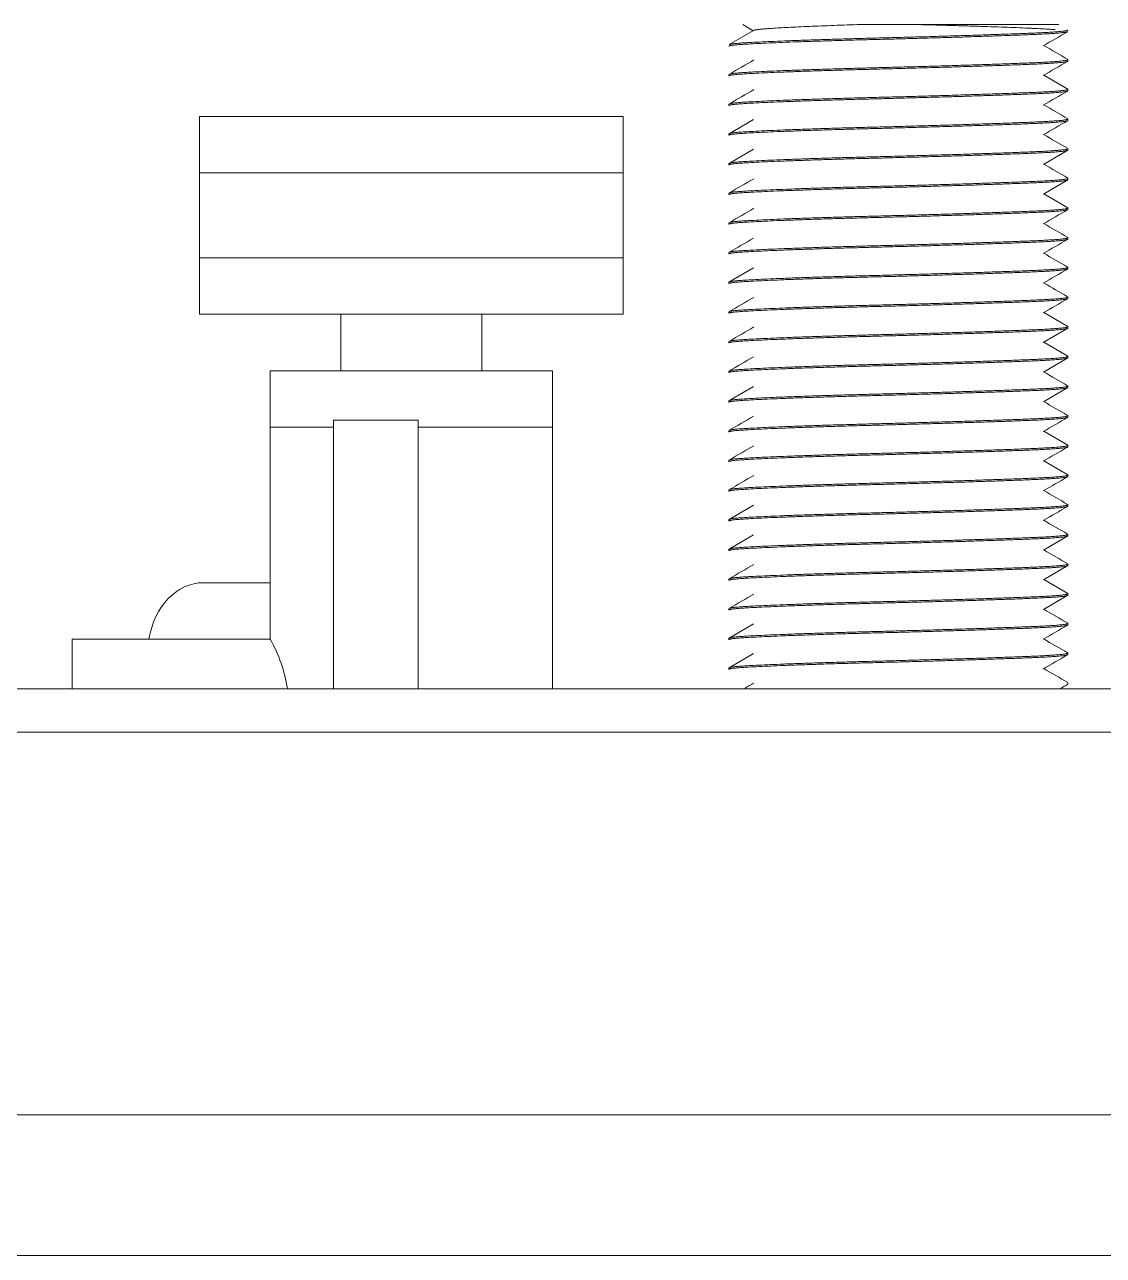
# Model space of a CAD drawing. Header units: millimetres. Extents: x 113490 to 142599, y -20467 to 115.
# Drawn here: x 125977.33 to 126015.51, y -6159.73 to -6116.18 of the extents above; entities that cross this region are included whole.
import ezdxf

# ---------------------------------------------------------------- set-up
doc = ezdxf.new("R2010")
doc.units = ezdxf.units.MM
doc.layers.add('DV1_0', color=7, linetype='Continuous')

msp = doc.modelspace()

# ---------------------------------------------------------------- linework, layer by layer
at = {"layer": 'DV1_0', "color": 7, "linetype": 'Continuous', "lineweight": 15}
for p, q in [((126003.132, -6116.386), (126002.265, -6116.888)), ((126002.749, -6116.181), (126003.118, -6116.394)), ((126013.935, -6116.18), (126006.798, -6116.18)), ((126014.26, -6117.471), (126014.26, -6117.421)), ((126002.26, -6117.946), (126002.26, -6117.996)), ((126014.258, -6118.465), (126013.402, -6117.97)), ((126014.26, -6118.521), (126014.26, -6118.471)), ((126002.26, -6118.996), (126002.26, -6119.046)), ((125998.518, -6119.428), (125983.518, -6119.428)), ((125983.518, -6119.428), (125983.518, -6124.428)), ((125998.518, -6124.428), (125998.518, -6119.428)), ((126003.13, -6119.538), (126002.263, -6120.039)), ((126014.26, -6119.571), (126014.26, -6119.521)), ((126002.26, -6120.046), (126002.26, -6120.096)), ((126003.131, -6120.587), (126002.263, -6121.089)), ((126013.391, -6121.126), (126014.258, -6120.624)), ((126014.26, -6120.621), (126014.26, -6120.571)), ((126002.26, -6121.096), (126002.26, -6121.146)), ((125998.518, -6121.428), (125983.518, -6121.428)), ((125983.518, -6121.428), (125983.518, -6126.428)), ((125998.518, -6126.428), (125998.518, -6121.428)), ((126013.392, -6122.175), (126014.259, -6121.673)), ((126014.26, -6121.671), (126014.26, -6121.621)), ((126002.26, -6122.146), (126002.26, -6122.196)), ((126014.258, -6122.665), (126013.401, -6122.169)), ((126014.26, -6122.721), (126014.26, -6122.671)), ((126002.26, -6123.196), (126002.26, -6123.246)), ((126014.26, -6123.771), (126014.26, -6123.721)), ((126002.26, -6124.246), (126002.26, -6124.296)), ((125998.518, -6124.428), (125983.518, -6124.428)), ((126003.13, -6124.788), (126002.262, -6125.29)), ((126014.26, -6124.821), (126014.26, -6124.771)), ((126002.26, -6125.296), (126002.26, -6125.346)), ((126014.26, -6125.871), (126014.26, -6125.821)), ((125998.518, -6126.428), (125983.518, -6126.428)), ((125988.518, -6126.428), (125988.518, -6128.428)), ((125988.518, -6126.428), (125988.518, -6128.428)), ((125993.518, -6128.428), (125993.518, -6126.428)), ((125993.518, -6128.428), (125993.518, -6126.428)), ((126002.26, -6126.346), (126002.26, -6126.396)), ((126014.258, -6126.864), (126013.402, -6126.37)), ((126013.388, -6127.428), (126014.256, -6126.926)), ((126014.26, -6126.921), (126014.26, -6126.871)), ((126002.26, -6127.396), (126002.26, -6127.446)), ((126014.257, -6127.913), (126013.403, -6127.419)), ((126013.391, -6128.475), (126014.259, -6127.974)), ((126014.26, -6127.971), (126014.26, -6127.921)), ((125996.018, -6128.428), (125986.018, -6128.428)), ((125986.018, -6128.428), (125986.018, -6137.928)), ((125996.018, -6139.68), (125996.018, -6128.428)), ((126002.26, -6128.446), (126002.26, -6128.496)), ((126003.129, -6128.989), (126002.262, -6129.49)), ((126013.391, -6129.525), (126014.258, -6129.024)), ((126014.26, -6129.021), (126014.26, -6128.971)), ((126002.26, -6129.496), (126002.26, -6129.546)), ((126014.26, -6130.071), (126014.26, -6130.021)), ((125988.26, -6130.428), (125986.018, -6130.428)), ((125986.018, -6130.428), (125986.018, -6137.948)), ((125988.26, -6139.68), (125988.26, -6130.18)), ((125988.26, -6130.18), (125991.26, -6130.18)), ((125991.26, -6130.18), (125991.26, -6139.68)), ((125996.018, -6130.428), (125991.26, -6130.428)), ((125996.018, -6139.68), (125996.018, -6130.428)), ((126002.26, -6130.546), (126002.26, -6130.596)), ((126014.256, -6131.063), (126013.403, -6130.57)), ((126014.26, -6131.121), (126014.26, -6131.071)), ((126002.26, -6131.596), (126002.26, -6131.646)), ((126014.258, -6132.114), (126013.402, -6131.619)), ((126014.26, -6132.171), (126014.26, -6132.121)), ((126002.26, -6132.646), (126002.26, -6132.696)), ((126003.129, -6133.188), (126002.263, -6133.69)), ((126014.26, -6133.221), (126014.26, -6133.171)), ((126002.26, -6133.696), (126002.26, -6133.746)), ((126003.132, -6134.236), (126002.265, -6134.738)), ((126013.389, -6134.777), (126014.257, -6134.275)), ((126014.26, -6134.271), (126014.26, -6134.221)), ((126002.26, -6134.746), (126002.26, -6134.796)), ((126014.26, -6135.321), (126014.26, -6135.271)), ((126013.392, -6135.825), (126014.259, -6135.323)), ((125986.018, -6135.928), (125983.664, -6135.928)), ((126002.26, -6135.796), (126002.26, -6135.846)), ((126014.258, -6136.315), (126013.401, -6135.819)), ((126013.391, -6136.876), (126014.258, -6136.375)), ((126014.26, -6136.371), (126014.26, -6136.321)), ((126002.26, -6136.846), (126002.26, -6136.896)), ((126003.13, -6137.388), (126002.263, -6137.889)), ((126014.26, -6137.421), (126014.26, -6137.371)), ((126002.26, -6137.896), (126002.26, -6137.946)), ((125979.018, -6137.928), (125979.018, -6139.68)), ((125986.018, -6137.928), (125979.018, -6137.928)), ((126003.131, -6138.437), (126002.263, -6138.939)), ((126014.26, -6138.471), (126014.26, -6138.421)), ((126002.26, -6138.946), (126002.26, -6138.996)), ((126014.26, -6139.521), (126014.26, -6139.471)), ((126038.243, -6139.68), (125939.261, -6139.68))]:
    msp.add_line(p, q, dxfattribs=at)
at = {"layer": 'DV1_0', "color": 7, "linetype": 'Continuous', "lineweight": 20}
for p, q in [((126039.57, -6141.218), (125939.261, -6141.218)), ((125975.641, -6154.758), (127090.881, -6154.758)), ((125975.641, -6159.733), (127090.881, -6159.733))]:
    msp.add_line(p, q, dxfattribs=at)
at = {"layer": 'DV1_0', "color": 7, "linetype": 'Continuous', "lineweight": 15}
msp.add_arc((125981.677, -6140.428), 5.009, 8.614, 29.9416, dxfattribs=at)
msp.add_ellipse((125983.664, -6138.428), major_axis=(0, -2.5), ratio=0.790252, start_param=3.141593, end_param=4.511031, dxfattribs=at)
for points, weights, knots in [([(126002.26, -6116.944), (126002.26, -6116.91), (126002.718, -6116.88), (126004.045, -6116.792), (126007.48, -6116.705), (126010.914, -6116.617), (126013.022, -6116.53), (126014.133, -6116.483), (126014.248, -6116.43)], [0.937005684544, 0.949367490769, 1, 0.866025403784, 1, 0.866025403784, 1, 0.924617813952, 0.934064754229], [0.98010034, 0.98010034, 0.98010034, 0.98181818, 0.98181818, 0.98636364, 0.98636364, 0.99090909, 0.99090909, 0.99346664, 0.99346664, 0.99346664]), ([(126002.267, -6116.886), (126002.316, -6116.856), (126002.718, -6116.83), (126004.045, -6116.742), (126007.48, -6116.655), (126010.914, -6116.567), (126013.022, -6116.48), (126014.354, -6116.424), (126014.254, -6116.361)], [0.940409653472, 0.955272571626, 1, 0.866025403784, 1, 0.866025403784, 1, 0.910927340067, 0.940294130174], [0.98211746, 0.98211746, 0.98211746, 0.98359662, 0.98359662, 0.98802723, 0.98802723, 0.99245785, 0.99245785, 0.99540353, 0.99540353, 0.99540353]), ([(126003.133, -6116.386), (126003.178, -6116.356), (126003.518, -6116.33), (126004.454, -6116.257), (126006.798, -6116.18)], [0.940735776671, 0.955757985195, 1, 0.886847543423, 0.964828014894], [0.994728127, 0.994728127, 0.994728127, 0.996209998, 0.996209998, 1, 1, 1]), ([(126002.278, -6117.931), (126002.351, -6117.904), (126002.718, -6117.88), (126004.045, -6117.792), (126007.48, -6117.705), (126010.914, -6117.617), (126013.022, -6117.53), (126014.318, -6117.476), (126014.258, -6117.414)], [0.943109560128, 0.95901964813, 1, 0.866025403784, 1, 0.866025403784, 1, 0.91315126906, 0.938901527465], [0.95565768, 0.95565768, 0.95565768, 0.95701293, 0.95701293, 0.96144354, 0.96144354, 0.96587416, 0.96587416, 0.96874629, 0.96874629, 0.96874629]), ([(126002.26, -6117.994), (126002.26, -6117.96), (126002.718, -6117.93), (126004.045, -6117.842), (126007.48, -6117.755), (126010.914, -6117.667), (126013.022, -6117.58), (126014.261, -6117.528), (126014.26, -6117.469)], [0.937005684544, 0.949367490769, 1, 0.866025403784, 1, 0.866025403784, 1, 0.916657913015, 0.937005684544], [0.95282761, 0.95282761, 0.95282761, 0.95454545, 0.95454545, 0.95909091, 0.95909091, 0.96363636, 0.96363636, 0.96646397, 0.96646397, 0.96646397]), ([(126002.26, -6119.044), (126002.26, -6119.01), (126002.718, -6118.98), (126004.045, -6118.892), (126007.48, -6118.805), (126010.914, -6118.717), (126013.022, -6118.63), (126014.261, -6118.578), (126014.26, -6118.519)], [0.937005684544, 0.949367490769, 1, 0.866025403784, 1, 0.866025403784, 1, 0.916657913015, 0.937005684544], [0.92555488, 0.92555488, 0.92555488, 0.92727273, 0.92727273, 0.93181818, 0.93181818, 0.93636364, 0.93636364, 0.93919124, 0.93919124, 0.93919124]), ([(126002.277, -6118.981), (126002.349, -6118.954), (126002.718, -6118.93), (126004.045, -6118.842), (126007.48, -6118.755), (126010.914, -6118.667), (126013.022, -6118.58), (126014.37, -6118.524), (126014.252, -6118.46)], [0.942920757725, 0.958775347131, 1, 0.866025403784, 1, 0.866025403784, 1, 0.909947002662, 0.940954901324], [0.92906591, 0.92906591, 0.92906591, 0.93042923, 0.93042923, 0.93485985, 0.93485985, 0.93929046, 0.93929046, 0.94226857, 0.94226857, 0.94226857]), ([(126002.26, -6120.094), (126002.26, -6120.06), (126002.718, -6120.03), (126004.045, -6119.942), (126007.48, -6119.855), (126010.914, -6119.767), (126013.022, -6119.68), (126014.261, -6119.628), (126014.26, -6119.569)], [0.937005684544, 0.949367490769, 1, 0.866025403784, 1, 0.866025403784, 1, 0.916657913015, 0.937005684544], [0.89828215, 0.89828215, 0.89828215, 0.9, 0.9, 0.90454545, 0.90454545, 0.90909091, 0.90909091, 0.91191852, 0.91191852, 0.91191852]), ([(126002.265, -6120.038), (126002.306, -6120.007), (126002.718, -6119.98), (126004.045, -6119.892), (126007.48, -6119.805), (126010.914, -6119.717), (126013.022, -6119.63), (126014.418, -6119.572), (126014.243, -6119.506)], [0.939713309122, 0.954198913777, 1, 0.866025403784, 1, 0.866025403784, 1, 0.907072492652, 0.943057807076], [0.90233087, 0.90233087, 0.90233087, 0.90384554, 0.90384554, 0.90827616, 0.90827616, 0.91270677, 0.91270677, 0.91577994, 0.91577994, 0.91577994]), ([(126002.26, -6121.144), (126002.26, -6121.11), (126002.718, -6121.08), (126004.045, -6120.992), (126007.48, -6120.905), (126010.914, -6120.817), (126013.022, -6120.73), (126014.261, -6120.678), (126014.26, -6120.619)], [0.937005684544, 0.949367490769, 1, 0.866025403784, 1, 0.866025403784, 1, 0.916657913015, 0.937005684544], [0.87100943, 0.87100943, 0.87100943, 0.87272727, 0.87272727, 0.87727273, 0.87727273, 0.88181818, 0.88181818, 0.88464579, 0.88464579, 0.88464579]), ([(126002.265, -6121.087), (126002.308, -6121.057), (126002.718, -6121.03), (126004.045, -6120.942), (126007.48, -6120.855), (126010.914, -6120.767), (126013.022, -6120.68), (126014.376, -6120.623), (126014.251, -6120.56)], [0.939846462589, 0.954408382882, 1, 0.866025403784, 1, 0.866025403784, 1, 0.909587042622, 0.941204725272], [0.87575411, 0.87575411, 0.87575411, 0.87726185, 0.87726185, 0.88169246, 0.88169246, 0.88612308, 0.88612308, 0.88911309, 0.88911309, 0.88911309]), ([(126002.26, -6122.194), (126002.26, -6122.16), (126002.718, -6122.13), (126004.045, -6122.042), (126007.48, -6121.955), (126010.914, -6121.867), (126013.022, -6121.78), (126014.261, -6121.728), (126014.26, -6121.669)], [0.937005684544, 0.949367490769, 1, 0.866025403784, 1, 0.866025403784, 1, 0.916657913015, 0.937005684544], [0.8437367, 0.8437367, 0.8437367, 0.84545455, 0.84545455, 0.85, 0.85, 0.85454545, 0.85454545, 0.85737306, 0.85737306, 0.85737306]), ([(126002.275, -6122.132), (126002.344, -6122.104), (126002.718, -6122.08), (126004.045, -6121.992), (126007.48, -6121.905), (126010.914, -6121.817), (126013.022, -6121.73), (126014.317, -6121.676), (126014.258, -6121.615)], [0.942523596791, 0.958253723104, 1, 0.866025403784, 1, 0.866025403784, 1, 0.913211915691, 0.938865619464], [0.84929758, 0.84929758, 0.84929758, 0.85067816, 0.85067816, 0.85510877, 0.85510877, 0.85953939, 0.85953939, 0.86240952, 0.86240952, 0.86240952]), ([(126002.279, -6123.181), (126002.355, -6123.154), (126002.718, -6123.13), (126004.045, -6123.042), (126007.48, -6122.955), (126010.914, -6122.867), (126013.022, -6122.78), (126014.353, -6122.724), (126014.254, -6122.662)], [0.943411927292, 0.959406186163, 1, 0.866025403784, 1, 0.866025403784, 1, 0.911003390223, 0.940244069836], [0.822752, 0.822752, 0.822752, 0.82409446, 0.82409446, 0.82852508, 0.82852508, 0.83295569, 0.83295569, 0.83589886, 0.83589886, 0.83589886]), ([(126002.26, -6123.244), (126002.26, -6123.21), (126002.718, -6123.18), (126004.045, -6123.092), (126007.48, -6123.005), (126010.914, -6122.917), (126013.022, -6122.83), (126014.261, -6122.778), (126014.26, -6122.719)], [0.937005684544, 0.949367490769, 1, 0.866025403784, 1, 0.866025403784, 1, 0.916657913015, 0.937005684544], [0.81646397, 0.81646397, 0.81646397, 0.81818182, 0.81818182, 0.82272727, 0.82272727, 0.82727273, 0.82727273, 0.83010034, 0.83010034, 0.83010034]), ([(126002.26, -6124.294), (126002.26, -6124.26), (126002.718, -6124.23), (126004.045, -6124.142), (126007.48, -6124.055), (126010.914, -6123.967), (126013.022, -6123.88), (126014.261, -6123.828), (126014.26, -6123.769)], [0.937005684544, 0.949367490769, 1, 0.866025403784, 1, 0.866025403784, 1, 0.916657913015, 0.937005684544], [0.78919124, 0.78919124, 0.78919124, 0.79090909, 0.79090909, 0.79545455, 0.79545455, 0.8, 0.8, 0.80282761, 0.80282761, 0.80282761]), ([(126002.267, -6124.236), (126002.316, -6124.206), (126002.718, -6124.18), (126004.045, -6124.092), (126007.48, -6124.005), (126010.914, -6123.917), (126013.022, -6123.83), (126014.412, -6123.772), (126014.244, -6123.707)], [0.940379779749, 0.955227576202, 1, 0.866025403784, 1, 0.866025403784, 1, 0.907404373793, 0.942802415562], [0.79603012, 0.79603012, 0.79603012, 0.79751077, 0.79751077, 0.80194139, 0.80194139, 0.806372, 0.806372, 0.80943419, 0.80943419, 0.80943419]), ([(126002.26, -6125.344), (126002.26, -6125.31), (126002.718, -6125.28), (126004.045, -6125.192), (126007.48, -6125.105), (126010.914, -6125.017), (126013.022, -6124.93), (126014.261, -6124.878), (126014.26, -6124.819)], [0.937005684544, 0.949367490769, 1, 0.866025403784, 1, 0.866025403784, 1, 0.916657913015, 0.937005684544], [0.76191852, 0.76191852, 0.76191852, 0.76363636, 0.76363636, 0.76818182, 0.76818182, 0.77272727, 0.77272727, 0.77555488, 0.77555488, 0.77555488]), ([(126002.264, -6125.288), (126002.302, -6125.257), (126002.718, -6125.23), (126004.045, -6125.142), (126007.48, -6125.055), (126010.914, -6124.967), (126013.022, -6124.88), (126014.396, -6124.823), (126014.247, -6124.758)], [0.93946088209, 0.953796016575, 1, 0.866025403784, 1, 0.866025403784, 1, 0.908359497092, 0.942085772819], [0.76939909, 0.76939909, 0.76939909, 0.77092708, 0.77092708, 0.77535769, 0.77535769, 0.77978831, 0.77978831, 0.78281891, 0.78281891, 0.78281891]), ([(126002.26, -6126.394), (126002.26, -6126.36), (126002.718, -6126.33), (126004.045, -6126.242), (126007.48, -6126.155), (126010.914, -6126.067), (126013.022, -6125.98), (126014.261, -6125.928), (126014.26, -6125.869)], [0.937005684544, 0.949367490769, 1, 0.866025403784, 1, 0.866025403784, 1, 0.916657913015, 0.937005684544], [0.73464579, 0.73464579, 0.73464579, 0.73636364, 0.73636364, 0.74090909, 0.74090909, 0.74545455, 0.74545455, 0.74828215, 0.74828215, 0.74828215]), ([(126002.272, -6126.333), (126002.335, -6126.305), (126002.718, -6126.28), (126004.045, -6126.192), (126007.48, -6126.105), (126010.914, -6126.017), (126013.022, -6125.93), (126014.323, -6125.876), (126014.258, -6125.814)], [0.941813228179, 0.957292806461, 1, 0.866025403784, 1, 0.866025403784, 1, 0.912855027697, 0.939078506014], [0.74293104, 0.74293104, 0.74293104, 0.74434339, 0.74434339, 0.748774, 0.748774, 0.75320462, 0.75320462, 0.75608655, 0.75608655, 0.75608655]), ([(126002.26, -6127.444), (126002.26, -6127.41), (126002.718, -6127.38), (126004.045, -6127.292), (126007.48, -6127.205), (126010.914, -6127.117), (126013.022, -6127.03), (126014.261, -6126.978), (126014.26, -6126.919)], [0.937005684544, 0.949367490769, 1, 0.866025403784, 1, 0.866025403784, 1, 0.916657913015, 0.937005684544], [0.70737306, 0.70737306, 0.70737306, 0.70909091, 0.70909091, 0.71363636, 0.71363636, 0.71818182, 0.71818182, 0.72100943, 0.72100943, 0.72100943]), ([(126002.28, -6127.38), (126002.357, -6127.353), (126002.718, -6127.33), (126004.045, -6127.242), (126007.48, -6127.155), (126010.914, -6127.067), (126013.022, -6126.98), (126014.337, -6126.925), (126014.256, -6126.863)], [0.943596258038, 0.959639076609, 1, 0.866025403784, 1, 0.866025403784, 1, 0.911962578916, 0.939627503352], [0.71642494, 0.71642494, 0.71642494, 0.71775969, 0.71775969, 0.72219031, 0.72219031, 0.72662093, 0.72662093, 0.72953237, 0.72953237, 0.72953237]), ([(126002.26, -6128.494), (126002.26, -6128.46), (126002.718, -6128.43), (126004.045, -6128.342), (126007.48, -6128.255), (126010.914, -6128.167), (126013.022, -6128.08), (126014.261, -6128.028), (126014.26, -6127.969)], [0.937005684544, 0.949367490769, 1, 0.866025403784, 1, 0.866025403784, 1, 0.916657913015, 0.937005684544], [0.68010034, 0.68010034, 0.68010034, 0.68181818, 0.68181818, 0.68636364, 0.68636364, 0.69090909, 0.69090909, 0.6937367, 0.6937367, 0.6937367]), ([(126002.27, -6128.435), (126002.328, -6128.405), (126002.718, -6128.38), (126004.045, -6128.292), (126007.48, -6128.205), (126010.914, -6128.117), (126013.022, -6128.03), (126014.401, -6127.972), (126014.246, -6127.908)], [0.941224818249, 0.956467072199, 1, 0.866025403784, 1, 0.866025403784, 1, 0.908057190003, 0.942309652079], [0.68973634, 0.68973634, 0.68973634, 0.691176, 0.691176, 0.69560662, 0.69560662, 0.70003723, 0.70003723, 0.70307783, 0.70307783, 0.70307783]), ([(126002.26, -6129.544), (126002.26, -6129.51), (126002.718, -6129.48), (126004.045, -6129.392), (126007.48, -6129.305), (126010.914, -6129.217), (126013.022, -6129.13), (126014.261, -6129.078), (126014.26, -6129.019)], [0.937005684544, 0.949367490769, 1, 0.866025403784, 1, 0.866025403784, 1, 0.916657913015, 0.937005684544], [0.65282761, 0.65282761, 0.65282761, 0.65454545, 0.65454545, 0.65909091, 0.65909091, 0.66363636, 0.66363636, 0.66646397, 0.66646397, 0.66646397]), ([(126002.264, -6129.489), (126002.3, -6129.457), (126002.718, -6129.43), (126004.045, -6129.342), (126007.48, -6129.255), (126010.914, -6129.167), (126013.022, -6129.08), (126014.41, -6129.022), (126014.244, -6128.957)], [0.939291130934, 0.953520627137, 1, 0.866025403784, 1, 0.866025403784, 1, 0.907529299377, 0.942707133853], [0.66305521, 0.66305521, 0.66305521, 0.66459231, 0.66459231, 0.66902293, 0.66902293, 0.67345354, 0.67345354, 0.6765116, 0.6765116, 0.6765116]), ([(126002.26, -6130.594), (126002.26, -6130.56), (126002.718, -6130.53), (126004.045, -6130.442), (126007.48, -6130.355), (126010.914, -6130.267), (126013.022, -6130.18), (126014.261, -6130.128), (126014.26, -6130.069)], [0.937005684544, 0.949367490769, 1, 0.866025403784, 1, 0.866025403784, 1, 0.916657913015, 0.937005684544], [0.62555488, 0.62555488, 0.62555488, 0.62727273, 0.62727273, 0.63181818, 0.63181818, 0.63636364, 0.63636364, 0.63919124, 0.63919124, 0.63919124]), ([(126002.269, -6130.535), (126002.325, -6130.505), (126002.718, -6130.48), (126004.045, -6130.392), (126007.48, -6130.305), (126010.914, -6130.217), (126013.022, -6130.13), (126014.336, -6130.075), (126014.256, -6130.013)], [0.941071399518, 0.956246952046, 1, 0.866025403784, 1, 0.866025403784, 1, 0.912036569576, 0.939581083352], [0.63656168, 0.63656168, 0.63656168, 0.63800862, 0.63800862, 0.64243923, 0.64243923, 0.64686985, 0.64686985, 0.64977885, 0.64977885, 0.64977885]), ([(126002.26, -6131.644), (126002.26, -6131.61), (126002.718, -6131.58), (126004.045, -6131.492), (126007.48, -6131.405), (126010.914, -6131.317), (126013.022, -6131.23), (126014.261, -6131.178), (126014.26, -6131.119)], [0.937005684544, 0.949367490769, 1, 0.866025403784, 1, 0.866025403784, 1, 0.916657913015, 0.937005684544], [0.59828215, 0.59828215, 0.59828215, 0.6, 0.6, 0.60454545, 0.60454545, 0.60909091, 0.60909091, 0.61191852, 0.61191852, 0.61191852]), ([(126002.28, -6131.58), (126002.356, -6131.553), (126002.718, -6131.53), (126004.045, -6131.442), (126007.48, -6131.355), (126010.914, -6131.267), (126013.022, -6131.18), (126014.325, -6131.126), (126014.257, -6131.064)], [0.943477815595, 0.959489667189, 1, 0.866025403784, 1, 0.866025403784, 1, 0.91271238853, 0.939164655087], [0.61008523, 0.61008523, 0.61008523, 0.61142492, 0.61142492, 0.61585554, 0.61585554, 0.62028616, 0.62028616, 0.62317281, 0.62317281, 0.62317281]), ([(126002.26, -6132.694), (126002.26, -6132.66), (126002.718, -6132.63), (126004.045, -6132.542), (126007.48, -6132.455), (126010.914, -6132.367), (126013.022, -6132.28), (126014.261, -6132.228), (126014.26, -6132.169)], [0.937005684544, 0.949367490769, 1, 0.866025403784, 1, 0.866025403784, 1, 0.916657913015, 0.937005684544], [0.57100943, 0.57100943, 0.57100943, 0.57272727, 0.57272727, 0.57727273, 0.57727273, 0.58181818, 0.58181818, 0.58464579, 0.58464579, 0.58464579]), ([(126002.274, -6132.633), (126002.34, -6132.605), (126002.718, -6132.58), (126004.045, -6132.492), (126007.48, -6132.405), (126010.914, -6132.317), (126013.022, -6132.23), (126014.387, -6132.173), (126014.249, -6132.109)], [0.942179632222, 0.957793095246, 1, 0.866025403784, 1, 0.866025403784, 1, 0.908952300797, 0.941654682047], [0.58344543, 0.58344543, 0.58344543, 0.58484123, 0.58484123, 0.58927185, 0.58927185, 0.59370246, 0.59370246, 0.59671346, 0.59671346, 0.59671346]), ([(126002.26, -6133.744), (126002.26, -6133.71), (126002.718, -6133.68), (126004.045, -6133.592), (126007.48, -6133.505), (126010.914, -6133.417), (126013.022, -6133.33), (126014.261, -6133.278), (126014.26, -6133.219)], [0.937005684544, 0.949367490769, 1, 0.866025403784, 1, 0.866025403784, 1, 0.916657913015, 0.937005684544], [0.5437367, 0.5437367, 0.5437367, 0.54545455, 0.54545455, 0.55, 0.55, 0.55454545, 0.55454545, 0.55737306, 0.55737306, 0.55737306]), ([(126002.264, -6133.688), (126002.301, -6133.657), (126002.718, -6133.63), (126004.045, -6133.542), (126007.48, -6133.455), (126010.914, -6133.367), (126013.022, -6133.28), (126014.417, -6133.222), (126014.243, -6133.156)], [0.939390346916, 0.953682032033, 1, 0.866025403784, 1, 0.866025403784, 1, 0.907104578681, 0.943032972411], [0.55672578, 0.55672578, 0.55672578, 0.55825754, 0.55825754, 0.56268816, 0.56268816, 0.56711877, 0.56711877, 0.57019087, 0.57019087, 0.57019087]), ([(126002.26, -6134.794), (126002.26, -6134.76), (126002.718, -6134.73), (126004.045, -6134.642), (126007.48, -6134.555), (126010.914, -6134.467), (126013.022, -6134.38), (126014.261, -6134.328), (126014.26, -6134.269)], [0.937005684544, 0.949367490769, 1, 0.866025403784, 1, 0.866025403784, 1, 0.916657913015, 0.937005684544], [0.51646397, 0.51646397, 0.51646397, 0.51818182, 0.51818182, 0.52272727, 0.52272727, 0.52727273, 0.52727273, 0.53010034, 0.53010034, 0.53010034]), ([(126002.267, -6134.736), (126002.316, -6134.706), (126002.718, -6134.68), (126004.045, -6134.592), (126007.48, -6134.505), (126010.914, -6134.417), (126013.022, -6134.33), (126014.355, -6134.274), (126014.254, -6134.211)], [0.940385977938, 0.955236919326, 1, 0.866025403784, 1, 0.866025403784, 1, 0.910880795997, 0.940324853187], [0.53019351, 0.53019351, 0.53019351, 0.53167385, 0.53167385, 0.53610446, 0.53610446, 0.54053508, 0.54053508, 0.5434823, 0.5434823, 0.5434823]), ([(126002.278, -6135.781), (126002.351, -6135.754), (126002.718, -6135.73), (126004.045, -6135.642), (126007.48, -6135.555), (126010.914, -6135.467), (126013.022, -6135.38), (126014.318, -6135.326), (126014.258, -6135.264)], [0.943090954014, 0.958995674764, 1, 0.866025403784, 1, 0.866025403784, 1, 0.913161813371, 0.938895276443], [0.50373412, 0.50373412, 0.50373412, 0.50509016, 0.50509016, 0.50952077, 0.50952077, 0.51395139, 0.51395139, 0.51682317, 0.51682317, 0.51682317]), ([(126002.26, -6135.844), (126002.26, -6135.81), (126002.718, -6135.78), (126004.045, -6135.692), (126007.48, -6135.605), (126010.914, -6135.517), (126013.022, -6135.43), (126014.261, -6135.378), (126014.26, -6135.319)], [0.937005684544, 0.949367490769, 1, 0.866025403784, 1, 0.866025403784, 1, 0.916657913015, 0.937005684544], [0.48919124, 0.48919124, 0.48919124, 0.49090909, 0.49090909, 0.49545455, 0.49545455, 0.5, 0.5, 0.50282761, 0.50282761, 0.50282761]), ([(126002.26, -6136.894), (126002.26, -6136.86), (126002.718, -6136.83), (126004.045, -6136.742), (126007.48, -6136.655), (126010.914, -6136.567), (126013.022, -6136.48), (126014.261, -6136.428), (126014.26, -6136.369)], [0.937005684544, 0.949367490769, 1, 0.866025403784, 1, 0.866025403784, 1, 0.916657913015, 0.937005684544], [0.46191852, 0.46191852, 0.46191852, 0.46363636, 0.46363636, 0.46818182, 0.46818182, 0.47272727, 0.47272727, 0.47555488, 0.47555488, 0.47555488]), ([(126002.277, -6136.831), (126002.349, -6136.804), (126002.718, -6136.78), (126004.045, -6136.692), (126007.48, -6136.605), (126010.914, -6136.517), (126013.022, -6136.43), (126014.37, -6136.374), (126014.252, -6136.31)], [0.942944413397, 0.9588060832, 1, 0.866025403784, 1, 0.866025403784, 1, 0.90998676411, 0.94092754285], [0.47714416, 0.47714416, 0.47714416, 0.47850646, 0.47850646, 0.48293708, 0.48293708, 0.48736769, 0.48736769, 0.49034448, 0.49034448, 0.49034448]), ([(126002.26, -6137.944), (126002.26, -6137.91), (126002.718, -6137.88), (126004.045, -6137.792), (126007.48, -6137.705), (126010.914, -6137.617), (126013.022, -6137.53), (126014.261, -6137.478), (126014.26, -6137.419)], [0.937005684544, 0.949367490769, 1, 0.866025403784, 1, 0.866025403784, 1, 0.916657913015, 0.937005684544], [0.43464579, 0.43464579, 0.43464579, 0.43636364, 0.43636364, 0.44090909, 0.44090909, 0.44545455, 0.44545455, 0.44828215, 0.44828215, 0.44828215]), ([(126002.265, -6137.888), (126002.306, -6137.857), (126002.718, -6137.83), (126004.045, -6137.742), (126007.48, -6137.655), (126010.914, -6137.567), (126013.022, -6137.48), (126014.418, -6137.422), (126014.243, -6137.356)], [0.939730352436, 0.954225840736, 1, 0.866025403784, 1, 0.866025403784, 1, 0.907078428939, 0.943053210057], [0.45040899, 0.45040899, 0.45040899, 0.45192277, 0.45192277, 0.45635339, 0.45635339, 0.460784, 0.460784, 0.46385697, 0.46385697, 0.46385697]), ([(126002.26, -6138.994), (126002.26, -6138.96), (126002.718, -6138.93), (126004.045, -6138.842), (126007.48, -6138.755), (126010.914, -6138.667), (126013.022, -6138.58), (126014.261, -6138.528), (126014.26, -6138.469)], [0.937005684544, 0.949367490769, 1, 0.866025403784, 1, 0.866025403784, 1, 0.916657913015, 0.937005684544], [0.40737306, 0.40737306, 0.40737306, 0.40909091, 0.40909091, 0.41363636, 0.41363636, 0.41818182, 0.41818182, 0.42100943, 0.42100943, 0.42100943]), ([(126002.265, -6138.937), (126002.308, -6138.907), (126002.718, -6138.88), (126004.045, -6138.792), (126007.48, -6138.705), (126010.914, -6138.617), (126013.022, -6138.53), (126014.377, -6138.473), (126014.251, -6138.41)], [0.93982861428, 0.954380424162, 1, 0.866025403784, 1, 0.866025403784, 1, 0.909534255051, 0.941241686814], [0.42383041, 0.42383041, 0.42383041, 0.42533908, 0.42533908, 0.42976969, 0.42976969, 0.43420031, 0.43420031, 0.43719206, 0.43719206, 0.43719206])]:
    msp.add_rational_spline(points, weights, degree=2, knots=knots, dxfattribs=at)
msp.add_rational_spline([(126013.803, -6116.355), (126012.476, -6116.267), (126009.041, -6116.18)], [1, 0.866025403784, 1], degree=2, dxfattribs=at)
for points in [[(126013.383, -6116.931), (126013.672, -6116.764), (126013.961, -6116.597), (126014.25, -6116.43)], [(126014.254, -6117.411), (126013.97, -6117.247), (126013.687, -6117.083), (126013.403, -6116.919)], [(126003.143, -6117.43), (126002.854, -6117.598), (126002.565, -6117.765), (126002.276, -6117.932)], [(126013.378, -6117.983), (126013.667, -6117.816), (126013.956, -6117.649), (126014.245, -6117.482)], [(126003.142, -6118.481), (126002.853, -6118.648), (126002.564, -6118.815), (126002.275, -6118.982)], [(126013.381, -6119.032), (126013.67, -6118.865), (126013.959, -6118.698), (126014.248, -6118.53)], [(126014.252, -6119.51), (126013.969, -6119.347), (126013.686, -6119.183), (126013.403, -6119.019)], [(126013.387, -6120.079), (126013.676, -6119.911), (126013.965, -6119.744), (126014.254, -6119.577)], [(126014.243, -6120.556), (126013.962, -6120.394), (126013.682, -6120.232), (126013.402, -6120.07)], [(126014.25, -6121.609), (126013.968, -6121.446), (126013.685, -6121.282), (126013.402, -6121.119)], [(126003.14, -6121.632), (126002.851, -6121.799), (126002.562, -6121.966), (126002.273, -6122.133)], [(126003.144, -6122.68), (126002.856, -6122.847), (126002.567, -6123.014), (126002.278, -6123.181)], [(126013.389, -6123.228), (126013.677, -6123.06), (126013.966, -6122.893), (126014.255, -6122.726)], [(126014.255, -6123.712), (126013.971, -6123.548), (126013.687, -6123.384), (126013.403, -6123.219)], [(126003.132, -6123.736), (126002.843, -6123.903), (126002.554, -6124.07), (126002.265, -6124.237)], [(126013.381, -6124.282), (126013.67, -6124.115), (126013.959, -6123.947), (126014.248, -6123.78)], [(126014.244, -6124.757), (126013.963, -6124.594), (126013.683, -6124.432), (126013.402, -6124.27)], [(126013.378, -6125.333), (126013.667, -6125.166), (126013.956, -6124.999), (126014.245, -6124.832)], [(126014.247, -6125.808), (126013.965, -6125.645), (126013.684, -6125.482), (126013.402, -6125.319)], [(126003.137, -6125.833), (126002.848, -6126), (126002.559, -6126.167), (126002.27, -6126.335)], [(126013.382, -6126.381), (126013.671, -6126.214), (126013.961, -6126.047), (126014.25, -6125.88)], [(126003.145, -6126.88), (126002.856, -6127.047), (126002.567, -6127.214), (126002.278, -6127.381)], [(126003.135, -6127.934), (126002.846, -6128.101), (126002.557, -6128.268), (126002.268, -6128.435)], [(126014.246, -6128.958), (126013.965, -6128.795), (126013.683, -6128.632), (126013.402, -6128.469)], [(126014.244, -6130.007), (126013.963, -6129.844), (126013.682, -6129.682), (126013.402, -6129.519)], [(126003.135, -6130.035), (126002.845, -6130.202), (126002.556, -6130.369), (126002.267, -6130.536)], [(126013.387, -6130.579), (126013.676, -6130.412), (126013.965, -6130.245), (126014.254, -6130.078)], [(126003.145, -6131.08), (126002.856, -6131.247), (126002.567, -6131.414), (126002.277, -6131.581)], [(126013.38, -6131.632), (126013.669, -6131.465), (126013.958, -6131.298), (126014.247, -6131.131)], [(126003.139, -6132.132), (126002.85, -6132.299), (126002.561, -6132.466), (126002.272, -6132.633)], [(126013.379, -6132.683), (126013.668, -6132.516), (126013.957, -6132.349), (126014.246, -6132.181)], [(126014.249, -6133.159), (126013.967, -6132.996), (126013.685, -6132.832), (126013.402, -6132.669)], [(126013.384, -6133.73), (126013.673, -6133.563), (126013.962, -6133.396), (126014.252, -6133.229)], [(126014.242, -6134.206), (126013.962, -6134.044), (126013.682, -6133.882), (126013.402, -6133.72)], [(126014.254, -6135.261), (126013.97, -6135.097), (126013.686, -6134.933), (126013.403, -6134.769)], [(126003.143, -6135.281), (126002.854, -6135.448), (126002.565, -6135.615), (126002.275, -6135.782)], [(126003.142, -6136.331), (126002.853, -6136.498), (126002.565, -6136.665), (126002.276, -6136.832)], [(126014.252, -6137.36), (126013.969, -6137.197), (126013.686, -6137.033), (126013.402, -6136.869)], [(126013.385, -6137.93), (126013.674, -6137.763), (126013.963, -6137.596), (126014.252, -6137.429)], [(126014.243, -6138.406), (126013.962, -6138.244), (126013.682, -6138.082), (126013.402, -6137.92)], [(126013.379, -6138.983), (126013.668, -6138.816), (126013.957, -6138.649), (126014.246, -6138.481)], [(126014.25, -6139.459), (126013.968, -6139.296), (126013.685, -6139.133), (126013.403, -6138.969)], [(126003.14, -6139.482), (126003.026, -6139.548), (126002.912, -6139.614), (126002.798, -6139.68)], [(126013.99, -6139.68), (126014.076, -6139.63), (126014.161, -6139.58), (126014.247, -6139.531)]]:
    msp.add_open_spline(points, degree=3, dxfattribs=at)

doc.saveas('drawing.dxf')
